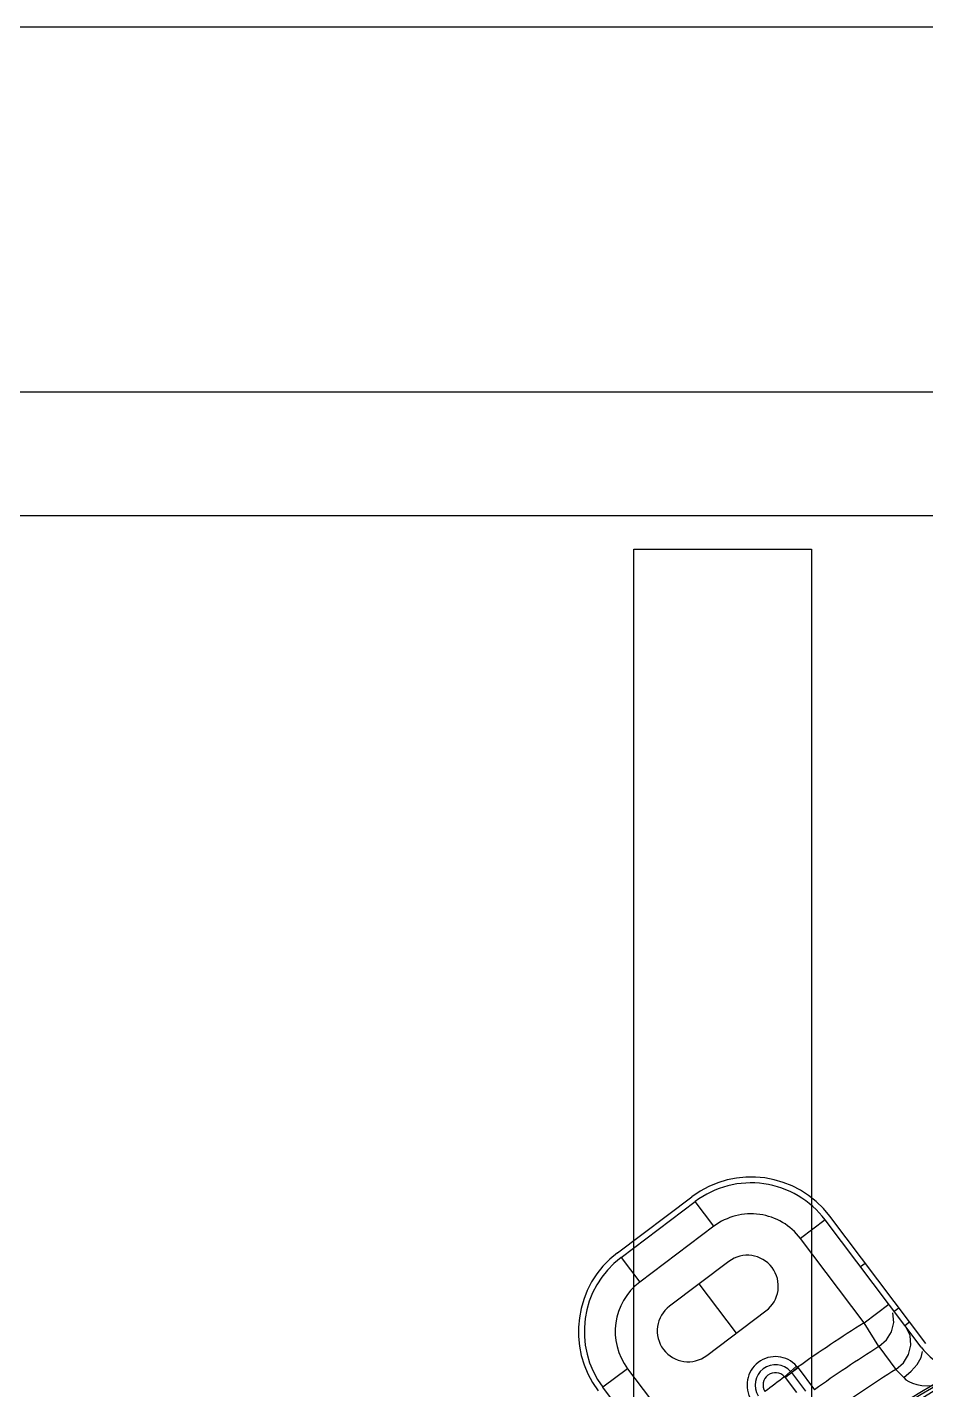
# Model space of a CAD drawing. Header units: metres. Extents: x -367 to 374, y -238 to 224.
# Drawn here: x 348.4151 to 348.5605, y 176.9183 to 177.1386 of the extents above; entities that cross this region are included whole.
import ezdxf
from ezdxf.enums import TextEntityAlignment as Align

# ---------------------------------------------------------------- set-up
doc = ezdxf.new("R2010")
doc.units = ezdxf.units.M
for name, color, linetype in [('EL-FIO', 3, 'Continuous'), ('ELE-ALIMENTADORES', 160, 'Continuous'), ('LA_BAU_BASES GERAIS_R00$0$ARQ-XREF-ATT', 8, 'Continuous'), ('LA_BAU_BASES GERAIS_R00$0$BASE', 253, 'Continuous'), ('LA_BAU_BASES GERAIS_R00$0$dutos', 31, 'Continuous')]:
    doc.layers.add(name, color=color, linetype=linetype)
doc.styles.add('LA_BAU_BASES GERAIS_R00$0$R60-125-RS', font='romans.shx', dxfattribs={"height": 0.19})
doc.styles.add('LA_BAU_BASES GERAIS_R00$0$R80-100-RS', font='romans.shx', dxfattribs={"height": 0.203})

# ---------------------------------------------------------------- blocks, each defined once
blk = doc.blocks.new('LA_BAU_BASES GERAIS_R00$0$LA_BAU_ALVENARIA SUPERIOR_R01')
at = {"layer": 'LA_BAU_BASES GERAIS_R00$0$BASE', "linetype": 'Continuous'}
for p, q in [((254.7, 177.0795786423509), (245.4, 177.0795786423509)), ((254.7, 177.0595786423509), (245.4, 177.0595786423509))]:
    blk.add_line(p, q, dxfattribs=at)
blk = doc.blocks.new('LA_BAU_BASES GERAIS_R00$0$A$C2E3D5B4E')
at = {"layer": 'LA_BAU_BASES GERAIS_R00$0$dutos', "color": 251}
for p, q in [((-18.23678605464966, -1.455469513867399), (-18.23678605464966, -0.8957732504447335)), ((-18.23678605464966, -0.8957732504447335), (-18.20803900220153, -0.8957732504447335)), ((-18.20803900220153, -0.8957732504447335), (-18.20803900220153, -1.455469513867399)), ((-18.23937709666586, -1.009536657679462), (-18.22739762560957, -1.000509478747688)), ((-18.23880537550122, -1.010295357281564), (-18.22682590807108, -1.001268181080093)), ((-18.22381684932532, -1.005261336888623), (-18.22682590806085, -1.001268181073272)), ((-18.20581926440695, -1.00422047230694), (-18.20981242022208, -1.007229531043947)), ((-18.19030621471029, -1.024806984575832), (-18.20581926440695, -1.00422047230694)), ((-18.18954752300431, -1.024235252932328), (-18.20506056479951, -1.003648751152639)), ((-18.22381684932532, -1.005261336888623), (-18.23579631676898, -1.014288513098734)), ((-18.19952504648484, -1.020881337089747), (-18.20981242022208, -1.007229531043947)), ((-18.23880537550633, -1.010295357285202), (-18.23579631676898, -1.014288513098734)), ((-18.22140392558492, -1.010955841487601), (-18.23098749954056, -1.018177582456417)), ((-18.20012486685437, -1.011777193091518), (-18.19936616725033, -1.01120547193176)), ((-18.22017759508822, -1.022553023600892), (-18.22619571256189, -1.014566711971554)), ((-18.22496938206598, -1.0261638940853), (-18.21538580811034, -1.018942153116484)), ((-18.19952504648995, -1.020881337082926), (-18.19553189067483, -1.017872278347284)), ((-18.19467448361388, -1.019010095947749), (-18.19391578400814, -1.018438374788445)), ((-18.19712805318613, -1.024726989770613), (-18.199525047051, -1.020881337574508)), ((-18.19295340677195, -1.021294042056695), (-18.19219470716791, -1.020722320897391)), ((-18.19712805847132, -1.024726981292758), (-18.19436911170908, -1.028403959077593)), ((-18.23776451092476, -1.028292942201631), (-18.24175766673989, -1.031302000939093)), ((-18.23776451092476, -1.028292942201631), (-18.22747713718752, -1.041944748247431)), ((-18.21236939293681, -1.029603621620652), (-18.21043483916867, -1.027869427789199)), ((-18.21018800047659, -1.028169487532239), (-18.21026343596793, -1.028070933589959)), ((-18.21018800047659, -1.028169487532239), (-18.20754234137814, -1.03169582640038)), ((-18.19436910799629, -1.028403945013622), (-18.19362516824913, -1.029195770008016)), ((-18.21229156526942, -1.029694021363582), (-18.21044315100994, -1.032124475041371)), ((-18.21123879207414, -1.028932633610282), (-18.20898777855507, -1.031901599289711)), ((-18.19362516824913, -1.029195770008016), (-18.1931096397941, -1.029742111830899)), ((-18.22624461702958, -1.051888513223446), (-18.24175766673306, -1.031302000947733))]:
    blk.add_line(p, q, dxfattribs=at)
for points in [[(-18.19712805847132, -1.024726981292758), (-18.19590053534444, -1.023645595442474), (-18.19508301063252, -1.022319172576033), (-18.19470605430695, -1.02081046668917), (-18.19484770006898, -1.019264763282706)], [(-18.19436911170908, -1.028403959077593), (-18.19313848857587, -1.02732323698018), (-18.19231832779712, -1.025996320937963), (-18.19193940583341, -1.024486131698438), (-18.19208022138116, -1.022938455593874), (-18.19276487417039, -1.021544213189543)], [(-18.19310962096506, -1.029742141284885), (-18.19188661030546, -1.02871204179263), (-18.1909151534901, -1.027591957139236), (-18.19029250346034, -1.026495823699122), (-18.1900817426706, -1.025534685650825)], [(-18.21140208253314, -1.02873654757758), (-18.21134634619625, -1.028800274209232), (-18.21129199093014, -1.028865624139769), (-18.21123898517101, -1.028932782419076)], [(-18.21123907548645, -1.028932661240276), (-18.21098790888993, -1.028709506288749), (-18.21026343597305, -1.028070933581319)], [(-18.21018803182949, -1.028169450804114), (-18.21059986378145, -1.028475321789017), (-18.21096486075874, -1.028740364191151), (-18.21123907548645, -1.028932661240276)], [(-18.21026343811161, -1.028070935094263), (-18.21031939893066, -1.028002771061608), (-18.21037653889891, -1.027935592184065), (-18.2104348224085, -1.027869439590802)], [(-18.21236936413902, -1.029603653741731), (-18.21234261330221, -1.029632320051576), (-18.21231669256235, -1.029662463102511), (-18.21229156526942, -1.029694021363582)], [(-18.21229157121263, -1.029694013310916), (-18.21188327989262, -1.029390138154383), (-18.21151818999715, -1.029126011396045), (-18.21123879207414, -1.028932633610282)], [(-18.1931096397941, -1.029742111830899), (-18.19274443776726, -1.030072502954852), (-18.19227476866217, -1.030382208426715), (-18.19168780196014, -1.030652770957374), (-18.19098119156354, -1.030866120549206), (-18.19016165752203, -1.031005828685636), (-18.1892352889696, -1.031063563306986), (-18.18824715971095, -1.031034362630805)]]:
    blk.add_lwpolyline(points, dxfattribs=at)
for centre, radius, start, end in [((-18.21779873185073, -1.01324764851887), 0.01594991318109624, 36.99998376554705, 126.9999837472968), ((-18.21779873185073, -1.01324764851887), 0.01499991835281025, 36.99999999142599, 127.000000005754), ((-18.21779873185073, -1.01324764851887), 0.009999945567973503, 36.99999999142599, 127.000000005754), ((-18.2297781992944, -1.022274824728981), 0.01594991318109624, 127.000000005754, 216.999999991426), ((-18.2297781992944, -1.022274824728981), 0.01499991835281025, 127.000000005754, 216.999999991426), ((-18.21839486684769, -1.014948997301133), 0.004999972784836747, 307.000000005754, 127.0000000005529), ((-18.2297781992944, -1.022274824728981), 0.009999945567973503, 127.000000005754, 216.999999991426), ((-18.22797844080333, -1.022170738269949), 0.004999972784836747, 127.000000005754, 307.0000000005529), ((-18.09466975517489, -1.189107552631128), 0.1982288871769697, 121.9352605049847, 125.6711605671787), ((-18.21385857174096, -1.030938650812629), 0.00459805118397732, 41.87455595187527, 212.1213550030077), ((-18.09466975517489, -1.189107552631128), 0.1936973729066185, 121.9352604828709, 125.6425374613061), ((-18.18231990307652, -1.018788867106366), 0.009999945567973503, 216.999999991426, 250.3584358624727), ((-18.21385857174096, -1.030938650812629), 0.003299020147766017, 41.87442463005892, 212.1254260855996), ((-18.09466975517489, -1.189107552631128), 0.1891179802515791, 121.8151678049478, 125.6097558407317), ((-18.09466975517489, -1.189107552631128), 0.1835191446238739, 119.5863259961325, 158.1019567357797), ((-18.09466975517489, -1.189107552631128), 0.1829190643037325, 119.589056064672, 158.1020136586147), ((-18.09466975517489, -1.189107552631128), 0.1838579538727667, 120.2350051674352, 154.8473070587281), ((-18.21385857174096, -1.030938650812629), 0.001999989113254703, 41.87457240962597, 212.1254275604189), ((-18.09466975517489, -1.189107552631128), 0.1982288871769697, 126.4240072789407, 127.5759927179924)]:
    blk.add_arc(centre, radius, start, end, dxfattribs=at)
blk = doc.blocks.new('LA_BAU_BASES GERAIS_R00')
at = {"layer": 'LA_BAU_BASES GERAIS_R00$0$ARQ-XREF-ATT'}
blk.add_blockref('LA_BAU_BASES GERAIS_R00$0$A$C2E3D5B4E', (366.75, 177.95), dxfattribs=at)
at = {"layer": 'LA_BAU_BASES GERAIS_R00$0$BASE'}
blk.add_blockref('LA_BAU_BASES GERAIS_R00$0$LA_BAU_ALVENARIA SUPERIOR_R01', (100, 0), dxfattribs=at)
at = {"layer": 'LA_BAU_BASES GERAIS_R00$0$BASE', "style": 'LA_BAU_BASES GERAIS_R00$0$R60-125-RS'}
for p in [(242.7815727361595, 218.919159373358), (358.6365727361596, 192.964159373358)]:
    blk.add_attdef('S', text='', height=0.19, rotation=90, dxfattribs=at).set_placement(p, align=Align.MIDDLE_CENTER)
at = {"layer": 'LA_BAU_BASES GERAIS_R00$0$BASE', "style": 'LA_BAU_BASES GERAIS_R00$0$R80-100-RS'}
blk.add_attdef('ACESSO', text='', height=0.203, dxfattribs=at).set_placement((365.922255870473, 191.9868442639211), align=Align.TOP_CENTER)
at = {"layer": 'LA_BAU_BASES GERAIS_R00$0$BASE', "style": 'LA_BAU_BASES GERAIS_R00$0$R60-125-RS'}
blk.add_attdef('S', text='', height=0.19, dxfattribs=at).set_placement((266.114159373358, 180.9134272638404), align=Align.MIDDLE_CENTER)

msp = doc.modelspace()

# ---------------------------------------------------------------- linework, layer by layer
at = {"layer": 'EL-FIO', "color": 160}
msp.add_line((348.9783493743899, 177.138597396061), (348.0664976363922, 177.138597396061), dxfattribs=at)

# ---------------------------------------------------------------- block references
at = {"layer": 'ELE-ALIMENTADORES', "color": 2}
msp.add_blockref('LA_BAU_BASES GERAIS_R00', (0, 0), dxfattribs=at)

doc.saveas('drawing.dxf')
